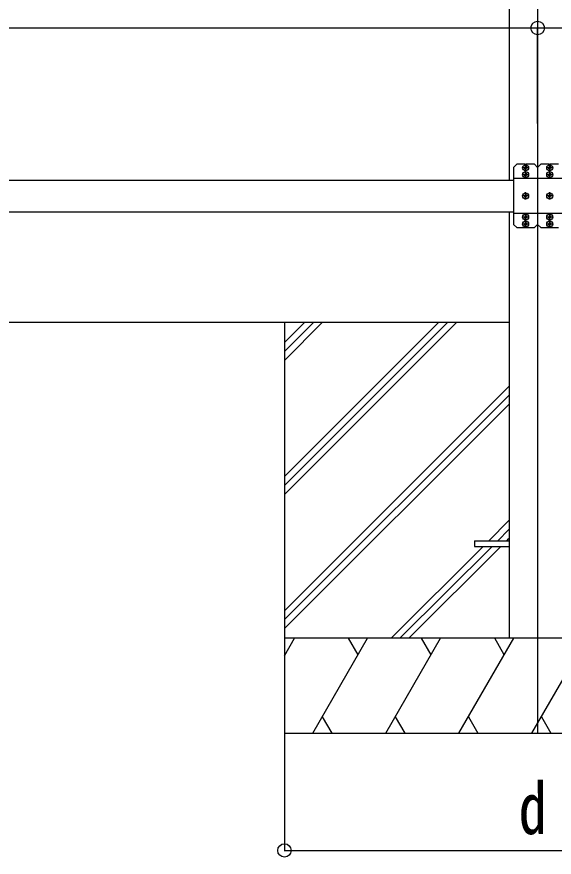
# Model space of a CAD drawing. Units: millimetres, scale not verified. Extents: x -10512 to 10512, y -7425 to 7425.
# Drawn here: x -2079 to -1230, y -4930 to -3600 of the extents above; entities that cross this region are included whole.
import ezdxf
from ezdxf.enums import TextEntityAlignment as Align

# ---------------------------------------------------------------- set-up
doc = ezdxf.new("R2010")
doc.units = ezdxf.units.MM
doc.header["$LTSCALE"] = 30
for name, color, linetype in [('0-3_YKK_12', 2, 'Continuous'), ('0-4_YKK_13', 4, 'Continuous'), ('0-5_YKK_A1', 4, 'Continuous'), ('0-6_YKK_D', 6, 'Continuous')]:
    doc.layers.add(name, color=color, linetype=linetype)
doc.styles.add('ＭＳ ゴシック', font='')
doc.styles.get('ＭＳ ゴシック').set_extended_font_data('MS Gothic')

msp = doc.modelspace()

# ---------------------------------------------------------------- linework, layer by layer
at = {"layer": '0-3_YKK_12'}
for p, q in [((-1255.92, -1559.38), (-1255.92, -4733.79)), ((-1269.18, -3839.29), (-1280.65, -3839.29)), ((-1274.92, -3845.03), (-1274.92, -3833.56)), ((-1231.18, -3839.29), (-1242.65, -3839.29)), ((-1236.92, -3845.03), (-1236.92, -3833.56)), ((-1269.18, -3850.29), (-1280.65, -3850.29)), ((-1274.92, -3856.03), (-1274.92, -3844.56)), ((-1231.18, -3850.29), (-1242.65, -3850.29)), ((-1236.92, -3856.03), (-1236.92, -3844.56)), ((-1274.92, -3889.53), (-1274.92, -3878.06)), ((-1236.92, -3889.53), (-1236.92, -3878.06)), ((-1269.18, -3883.79), (-1280.65, -3883.79)), ((-1231.18, -3883.79), (-1242.65, -3883.79)), ((-1269.18, -3917.29), (-1280.65, -3917.29)), ((-1274.92, -3923.03), (-1274.92, -3911.56)), ((-1274.92, -3934.03), (-1274.92, -3922.56)), ((-1231.18, -3917.29), (-1242.65, -3917.29)), ((-1236.92, -3923.03), (-1236.92, -3911.56)), ((-1236.92, -3934.03), (-1236.92, -3922.56)), ((-1269.18, -3928.29), (-1280.65, -3928.29)), ((-1231.18, -3928.29), (-1242.65, -3928.29))]:
    msp.add_line(p, q, dxfattribs=at)
at = {"layer": '0-4_YKK_13'}
for p, q in [((-1288.92, -3833.79), (-1293.92, -3838.79)), ((-1293.92, -3838.79), (-1293.92, -3869.08)), ((-1275.63, -3833.79), (-1288.92, -3833.79)), ((-1277.3, -3839.88), (-1276.26, -3839.9)), ((-1277.29, -3838.7), (-1276.26, -3838.68)), ((-1276.26, -3838.68), (-1275.65, -3838.56)), ((-1276.26, -3839.9), (-1275.65, -3840.02)), ((-1275.53, -3837.95), (-1275.65, -3838.56)), ((-1275.53, -3840.63), (-1275.65, -3840.02)), ((-1275.51, -3836.91), (-1275.53, -3837.95)), ((-1275.51, -3841.67), (-1275.53, -3840.63)), ((-1274.33, -3836.91), (-1274.31, -3837.95)), ((-1274.33, -3841.67), (-1274.31, -3840.63)), ((-1274.31, -3837.95), (-1274.19, -3838.56)), ((-1274.31, -3840.63), (-1274.19, -3840.02)), ((-1260.92, -3833.79), (-1274.21, -3833.79)), ((-1273.58, -3838.68), (-1274.19, -3838.56)), ((-1273.58, -3839.9), (-1274.19, -3840.02)), ((-1272.54, -3838.7), (-1273.58, -3838.68)), ((-1272.54, -3839.88), (-1273.58, -3839.9)), ((-1260.92, -3833.79), (-1255.92, -3838.79)), ((-1250.92, -3833.79), (-1255.92, -3838.79)), ((-1255.92, -3838.79), (-1255.92, -3869.08)), ((-1255.92, -3838.79), (-1255.92, -3869.08)), ((-1237.63, -3833.79), (-1250.92, -3833.79)), ((-1239.3, -3839.88), (-1238.26, -3839.9)), ((-1239.29, -3838.7), (-1238.26, -3838.68)), ((-1238.26, -3838.68), (-1237.65, -3838.56)), ((-1238.26, -3839.9), (-1237.65, -3840.02)), ((-1237.53, -3837.95), (-1237.65, -3838.56)), ((-1237.53, -3840.63), (-1237.65, -3840.02)), ((-1237.51, -3836.91), (-1237.53, -3837.95)), ((-1237.51, -3841.67), (-1237.53, -3840.63)), ((-1236.33, -3836.91), (-1236.31, -3837.95)), ((-1236.33, -3841.67), (-1236.31, -3840.63)), ((-1236.31, -3837.95), (-1236.19, -3838.56)), ((-1236.31, -3840.63), (-1236.19, -3840.02)), ((-1222.92, -3833.79), (-1236.21, -3833.79)), ((-1235.58, -3838.68), (-1236.19, -3838.56)), ((-1235.58, -3839.9), (-1236.19, -3840.02)), ((-1234.54, -3838.7), (-1235.58, -3838.68)), ((-1234.54, -3839.88), (-1235.58, -3839.9)), ((-1255.92, -3856.19), (-1293.92, -3856.19)), ((-1277.3, -3850.88), (-1276.26, -3850.9)), ((-1277.29, -3849.7), (-1276.26, -3849.68)), ((-1276.26, -3849.68), (-1275.65, -3849.56)), ((-1276.26, -3850.9), (-1275.65, -3851.02)), ((-1275.53, -3848.95), (-1275.65, -3849.56)), ((-1275.53, -3851.63), (-1275.65, -3851.02)), ((-1275.51, -3847.91), (-1275.53, -3848.95)), ((-1275.51, -3852.67), (-1275.53, -3851.63)), ((-1274.33, -3847.91), (-1274.31, -3848.95)), ((-1274.33, -3852.67), (-1274.31, -3851.63)), ((-1274.31, -3848.95), (-1274.19, -3849.56)), ((-1274.31, -3851.63), (-1274.19, -3851.02)), ((-1273.58, -3849.68), (-1274.19, -3849.56)), ((-1273.58, -3850.9), (-1274.19, -3851.02)), ((-1272.54, -3849.7), (-1273.58, -3849.68)), ((-1272.54, -3850.88), (-1273.58, -3850.9)), ((-1217.92, -3856.19), (-1255.92, -3856.19)), ((-1239.3, -3850.88), (-1238.26, -3850.9)), ((-1239.29, -3849.7), (-1238.26, -3849.68)), ((-1238.26, -3849.68), (-1237.65, -3849.56)), ((-1238.26, -3850.9), (-1237.65, -3851.02)), ((-1237.53, -3848.95), (-1237.65, -3849.56)), ((-1237.53, -3851.63), (-1237.65, -3851.02)), ((-1237.51, -3847.91), (-1237.53, -3848.95)), ((-1237.51, -3852.67), (-1237.53, -3851.63)), ((-1236.33, -3847.91), (-1236.31, -3848.95)), ((-1236.33, -3852.67), (-1236.31, -3851.63)), ((-1236.31, -3848.95), (-1236.19, -3849.56)), ((-1236.31, -3851.63), (-1236.19, -3851.02)), ((-1235.58, -3849.68), (-1236.19, -3849.56)), ((-1235.58, -3850.9), (-1236.19, -3851.02)), ((-1234.54, -3849.7), (-1235.58, -3849.68)), ((-1234.54, -3850.88), (-1235.58, -3850.9)), ((-1293.92, -3870.5), (-1293.92, -3897.08)), ((-1275.53, -3882.45), (-1275.65, -3883.06)), ((-1275.51, -3881.41), (-1275.53, -3882.45)), ((-1274.33, -3881.41), (-1274.31, -3882.45)), ((-1274.31, -3882.45), (-1274.19, -3883.06)), ((-1237.53, -3882.45), (-1237.65, -3883.06)), ((-1237.51, -3881.41), (-1237.53, -3882.45)), ((-1236.33, -3881.41), (-1236.31, -3882.45)), ((-1236.31, -3882.45), (-1236.19, -3883.06)), ((-1277.3, -3884.38), (-1276.26, -3884.4)), ((-1277.29, -3883.2), (-1276.26, -3883.18)), ((-1276.26, -3883.18), (-1275.65, -3883.06)), ((-1276.26, -3884.4), (-1275.65, -3884.52)), ((-1275.53, -3885.13), (-1275.65, -3884.52)), ((-1275.51, -3886.17), (-1275.53, -3885.13)), ((-1274.33, -3886.17), (-1274.31, -3885.13)), ((-1274.31, -3885.13), (-1274.19, -3884.52)), ((-1273.58, -3883.18), (-1274.19, -3883.06)), ((-1273.58, -3884.4), (-1274.19, -3884.52)), ((-1272.54, -3883.2), (-1273.58, -3883.18)), ((-1272.54, -3884.38), (-1273.58, -3884.4)), ((-1239.3, -3884.38), (-1238.26, -3884.4)), ((-1239.29, -3883.2), (-1238.26, -3883.18)), ((-1238.26, -3883.18), (-1237.65, -3883.06)), ((-1238.26, -3884.4), (-1237.65, -3884.52)), ((-1237.53, -3885.13), (-1237.65, -3884.52)), ((-1237.51, -3886.17), (-1237.53, -3885.13)), ((-1236.33, -3886.17), (-1236.31, -3885.13)), ((-1236.31, -3885.13), (-1236.19, -3884.52)), ((-1235.58, -3883.18), (-1236.19, -3883.06)), ((-1235.58, -3884.4), (-1236.19, -3884.52)), ((-1234.54, -3883.2), (-1235.58, -3883.18)), ((-1234.54, -3884.38), (-1235.58, -3884.4)), ((-1293.92, -3898.5), (-1293.92, -3928.79)), ((-1255.92, -3898.5), (-1255.92, -3928.79)), ((-1255.92, -3898.5), (-1255.92, -3928.79)), ((-1255.92, -3911.39), (-1293.92, -3911.39)), ((-1277.3, -3917.88), (-1276.26, -3917.9)), ((-1277.29, -3916.7), (-1276.26, -3916.68)), ((-1276.26, -3916.68), (-1275.65, -3916.56)), ((-1276.26, -3917.9), (-1275.65, -3918.02)), ((-1275.53, -3915.95), (-1275.65, -3916.56)), ((-1275.53, -3918.63), (-1275.65, -3918.02)), ((-1275.51, -3914.91), (-1275.53, -3915.95)), ((-1275.51, -3919.67), (-1275.53, -3918.63)), ((-1274.33, -3914.91), (-1274.31, -3915.95)), ((-1274.33, -3919.67), (-1274.31, -3918.63)), ((-1274.31, -3915.95), (-1274.19, -3916.56)), ((-1274.31, -3918.63), (-1274.19, -3918.02)), ((-1273.58, -3916.68), (-1274.19, -3916.56)), ((-1273.58, -3917.9), (-1274.19, -3918.02)), ((-1272.54, -3916.7), (-1273.58, -3916.68)), ((-1272.54, -3917.88), (-1273.58, -3917.9)), ((-1217.92, -3911.39), (-1255.92, -3911.39)), ((-1239.3, -3917.88), (-1238.26, -3917.9)), ((-1239.29, -3916.7), (-1238.26, -3916.68)), ((-1238.26, -3916.68), (-1237.65, -3916.56)), ((-1238.26, -3917.9), (-1237.65, -3918.02)), ((-1237.53, -3915.95), (-1237.65, -3916.56)), ((-1237.53, -3918.63), (-1237.65, -3918.02)), ((-1237.51, -3914.91), (-1237.53, -3915.95)), ((-1237.51, -3919.67), (-1237.53, -3918.63)), ((-1236.33, -3914.91), (-1236.31, -3915.95)), ((-1236.33, -3919.67), (-1236.31, -3918.63)), ((-1236.31, -3915.95), (-1236.19, -3916.56)), ((-1236.31, -3918.63), (-1236.19, -3918.02)), ((-1235.58, -3916.68), (-1236.19, -3916.56)), ((-1235.58, -3917.9), (-1236.19, -3918.02)), ((-1234.54, -3916.7), (-1235.58, -3916.68)), ((-1234.54, -3917.88), (-1235.58, -3917.9)), ((-1288.92, -3933.79), (-1293.92, -3928.79)), ((-1288.92, -3933.79), (-1275.63, -3933.79)), ((-1277.3, -3928.88), (-1276.26, -3928.9)), ((-1277.29, -3927.7), (-1276.26, -3927.68)), ((-1276.26, -3927.68), (-1275.65, -3927.56)), ((-1276.26, -3928.9), (-1275.65, -3929.02)), ((-1275.53, -3926.95), (-1275.65, -3927.56)), ((-1275.53, -3929.63), (-1275.65, -3929.02)), ((-1275.51, -3925.91), (-1275.53, -3926.95)), ((-1275.51, -3930.67), (-1275.53, -3929.63)), ((-1274.33, -3925.91), (-1274.31, -3926.95)), ((-1274.33, -3930.67), (-1274.31, -3929.63)), ((-1274.31, -3926.95), (-1274.19, -3927.56)), ((-1274.31, -3929.63), (-1274.19, -3929.02)), ((-1274.21, -3933.79), (-1260.92, -3933.79)), ((-1273.58, -3927.68), (-1274.19, -3927.56)), ((-1273.58, -3928.9), (-1274.19, -3929.02)), ((-1272.54, -3927.7), (-1273.58, -3927.68)), ((-1272.54, -3928.88), (-1273.58, -3928.9)), ((-1260.92, -3933.79), (-1255.92, -3928.79)), ((-1250.92, -3933.79), (-1255.92, -3928.79)), ((-1250.92, -3933.79), (-1237.63, -3933.79)), ((-1239.3, -3928.88), (-1238.26, -3928.9)), ((-1239.29, -3927.7), (-1238.26, -3927.68)), ((-1238.26, -3927.68), (-1237.65, -3927.56)), ((-1238.26, -3928.9), (-1237.65, -3929.02)), ((-1237.53, -3926.95), (-1237.65, -3927.56)), ((-1237.53, -3929.63), (-1237.65, -3929.02)), ((-1237.51, -3925.91), (-1237.53, -3926.95)), ((-1237.51, -3930.67), (-1237.53, -3929.63)), ((-1236.33, -3925.91), (-1236.31, -3926.95)), ((-1236.33, -3930.67), (-1236.31, -3929.63)), ((-1236.31, -3926.95), (-1236.19, -3927.56)), ((-1236.31, -3929.63), (-1236.19, -3929.02)), ((-1236.21, -3933.79), (-1222.92, -3933.79)), ((-1235.58, -3927.68), (-1236.19, -3927.56)), ((-1235.58, -3928.9), (-1236.19, -3929.02)), ((-1234.54, -3927.7), (-1235.58, -3927.68)), ((-1234.54, -3928.88), (-1235.58, -3928.9)), ((-1355.92, -4429.29), (-1355.92, -4438.29)), ((-1355.92, -4429.29), (-1301.12, -4429.29)), ((-1355.92, -4438.29), (-1301.12, -4438.29))]:
    msp.add_line(p, q, dxfattribs=at)
for centre in [(-1274.92, -3839.29), (-1236.92, -3839.29), (-1274.92, -3850.29), (-1236.92, -3850.29), (-1274.92, -3883.79), (-1236.92, -3883.79), (-1274.92, -3917.29), (-1236.92, -3917.29), (-1274.92, -3928.29), (-1236.92, -3928.29)]:
    msp.add_circle(centre, 4.74, dxfattribs=at)
for centre, radius, start, end in [((-1274.92, -3839.29), 2.45, 165.9892, 194.0108), ((-1274.92, -3833.09), 1, 224.427, 315.573), ((-1274.92, -3839.29), 2.45, 75.9892, 104.0108), ((-1274.92, -3839.29), 2.45, 255.9892, 284.0108), ((-1274.92, -3839.29), 2.45, 345.9892, 14.0108), ((-1236.92, -3839.29), 2.45, 165.9892, 194.0108), ((-1236.92, -3833.09), 1, 224.427, 315.573), ((-1236.92, -3839.29), 2.45, 75.9892, 104.0108), ((-1236.92, -3839.29), 2.45, 255.9892, 284.0108), ((-1236.92, -3839.29), 2.45, 345.9892, 14.0108), ((-1274.92, -3850.29), 2.45, 165.9892, 194.0108), ((-1274.92, -3850.29), 2.45, 75.9892, 104.0108), ((-1274.92, -3850.29), 2.45, 255.9892, 284.0108), ((-1274.92, -3850.29), 2.45, 345.9892, 14.0108), ((-1236.92, -3850.29), 2.45, 165.9892, 194.0108), ((-1236.92, -3850.29), 2.45, 75.9892, 104.0108), ((-1236.92, -3850.29), 2.45, 255.9892, 284.0108), ((-1236.92, -3850.29), 2.45, 345.9892, 14.0108), ((-1294.62, -3869.79), 1, 314.427, 45.573), ((-1274.92, -3883.79), 2.45, 75.9892, 104.0108), ((-1236.92, -3883.79), 2.45, 75.9892, 104.0108), ((-1274.92, -3883.79), 2.45, 165.9892, 194.0108), ((-1274.92, -3883.79), 2.45, 255.9892, 284.0108), ((-1274.92, -3883.79), 2.45, 345.9892, 14.0108), ((-1236.92, -3883.79), 2.45, 165.9892, 194.0108), ((-1236.92, -3883.79), 2.45, 255.9892, 284.0108), ((-1236.92, -3883.79), 2.45, 345.9892, 14.0108), ((-1294.62, -3897.79), 1, 314.427, 45.573), ((-1274.92, -3917.29), 2.45, 165.9892, 194.0108), ((-1274.92, -3917.29), 2.45, 75.9892, 104.0108), ((-1274.92, -3917.29), 2.45, 255.9892, 284.0108), ((-1274.92, -3917.29), 2.45, 345.9892, 14.0108), ((-1236.92, -3917.29), 2.45, 165.9892, 194.0108), ((-1236.92, -3917.29), 2.45, 75.9892, 104.0108), ((-1236.92, -3917.29), 2.45, 255.9892, 284.0108), ((-1236.92, -3917.29), 2.45, 345.9892, 14.0108), ((-1274.92, -3928.29), 2.45, 165.9892, 194.0108), ((-1274.92, -3933.09), 1, 224.427, 315.573), ((-1274.92, -3928.29), 2.45, 75.9892, 104.0108), ((-1274.92, -3928.29), 2.45, 255.9892, 284.0108), ((-1274.92, -3928.29), 2.45, 345.9892, 14.0108), ((-1236.92, -3928.29), 2.45, 165.9892, 194.0108), ((-1236.92, -3933.09), 1, 224.427, 315.573), ((-1236.92, -3928.29), 2.45, 75.9892, 104.0108), ((-1236.92, -3928.29), 2.45, 255.9892, 284.0108), ((-1236.92, -3928.29), 2.45, 345.9892, 14.0108)]:
    msp.add_arc(centre, radius, start, end, dxfattribs=at)
at = {"layer": '0-5_YKK_A1'}
for p, q in [((-1301.12, -1954.79), (-1301.12, -3858.79)), ((-2616.92, -3858.79), (-1293.92, -3858.79)), ((-3996.92, -3908.79), (-1293.92, -3908.79)), ((-1301.12, -3908.79), (-1301.12, -4583.79)), ((-3970.72, -4083.79), (-1301.12, -4083.79)), ((-1656.12, -4083.79), (-1656.12, -4733.79)), ((-1656.12, -4327.97), (-1411.94, -4083.79)), ((-1656.12, -4342.11), (-1397.8, -4083.79)), ((-1656.12, -4356.25), (-1383.66, -4083.79)), ((-1656.12, -4144.12), (-1595.79, -4083.79)), ((-1656.12, -4129.98), (-1609.93, -4083.79)), ((-1656.12, -4115.83), (-1624.07, -4083.79)), ((-1656.12, -4540.1), (-1301.32, -4185.3)), ((-1656.12, -4554.24), (-1301.32, -4199.44)), ((-1656.12, -4568.38), (-1301.32, -4213.58)), ((-1333.18, -4429.29), (-1301.32, -4397.43)), ((-1319.04, -4429.29), (-1301.32, -4411.57)), ((-1304.89, -4429.29), (-1301.32, -4425.71)), ((-1487.68, -4583.79), (-1342.18, -4438.29)), ((-1473.54, -4583.79), (-1328.04, -4438.29)), ((-1459.39, -4583.79), (-1313.89, -4438.29)), ((-856.12, -4583.79), (-1656.12, -4583.79)), ((-1656.12, -4611.29), (-1640.24, -4583.79)), ((-1611.37, -4733.79), (-1524.77, -4583.79)), ((-1539.77, -4609.77), (-1554.77, -4583.79)), ((-1495.9, -4733.79), (-1409.3, -4583.79)), ((-1424.3, -4609.77), (-1439.3, -4583.79)), ((-1380.43, -4733.79), (-1293.83, -4583.79)), ((-1308.83, -4609.77), (-1323.83, -4583.79)), ((-1264.96, -4733.79), (-1178.36, -4583.79)), ((-1596.37, -4707.81), (-1581.38, -4733.79)), ((-1480.9, -4707.81), (-1465.91, -4733.79)), ((-1365.43, -4707.81), (-1350.43, -4733.79)), ((-1249.96, -4707.81), (-1234.96, -4733.79)), ((-1656.12, -4733.79), (-856.12, -4733.79))]:
    msp.add_line(p, q, dxfattribs=at)
at = {"layer": '0-6_YKK_D'}
for p, q in [((-4129.92, -3618.04), (-1255.92, -3618.04)), ((-1255.92, -3769.04), (-1255.92, -3617.04)), ((-1255.92, -3768.04), (-1255.92, -3617.04)), ((-1255.92, -3618.04), (1618.08, -3618.04)), ((-1656.12, -4733.79), (-1656.12, -4920.5)), ((-1656.12, -4919.5), (-856.12, -4919.5))]:
    msp.add_line(p, q, dxfattribs=at)
for centre in [(-1255.92, -3618.04), (-1255.92, -3618.04), (-1656.12, -4919.5)]:
    msp.add_circle(centre, 10.62, dxfattribs=at)

# ---------------------------------------------------------------- texts
at = {"layer": '0-6_YKK_D', "style": 'ＭＳ ゴシック', "width": 0.8}
msp.add_text('d', height=82.48, dxfattribs=at).set_placement((-1286.12, -4918.2), align=Align.BOTTOM_LEFT)

doc.saveas('drawing.dxf')
